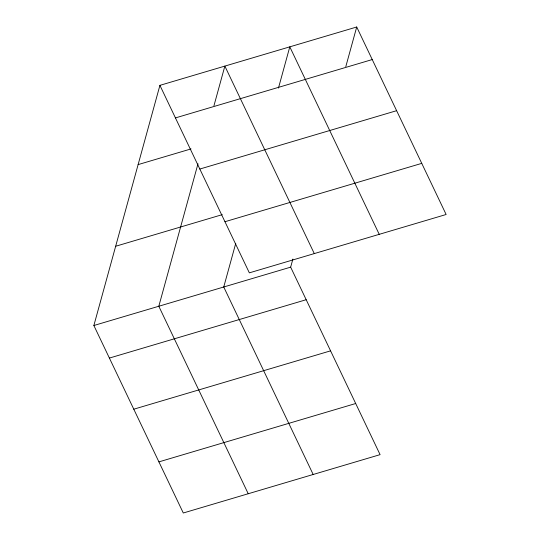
<?xml version="1.0" encoding="UTF-8"?>
<svg xmlns="http://www.w3.org/2000/svg" width="540" height="540" viewBox="0 0 540 540"><rect width="100%" height="100%" fill="white"/><g stroke="black" fill="none" stroke-linecap="round" stroke-linejoin="round"><path stroke-width="0.81" d="M292.882 259.065L290.655 267.151L380.086 454.646L183.29 513L93.866 325.505L159.914 85.354L356.711 27L446.135 214.495L249.345 272.849L159.914 85.354M197.998 163.762L158.807 306.254L248.231 493.742M213.962 105.725L224.856 66.096L314.287 253.591M235.757 243.324L223.742 286.997L313.173 474.485M278.458 88.081L289.798 46.838L379.229 234.333M345.809 66.623L356.711 27M175.446 117.916L372.242 59.562M138.119 164.606L191.032 148.912M199.834 169.04L396.623 110.686M115.661 246.26L222.291 214.637M224.957 221.717L421.754 163.364M93.866 325.505L290.655 267.151M109.391 358.067L306.187 299.714M133.778 409.199L330.575 350.845M158.909 461.876L355.698 403.515"/></g></svg>
